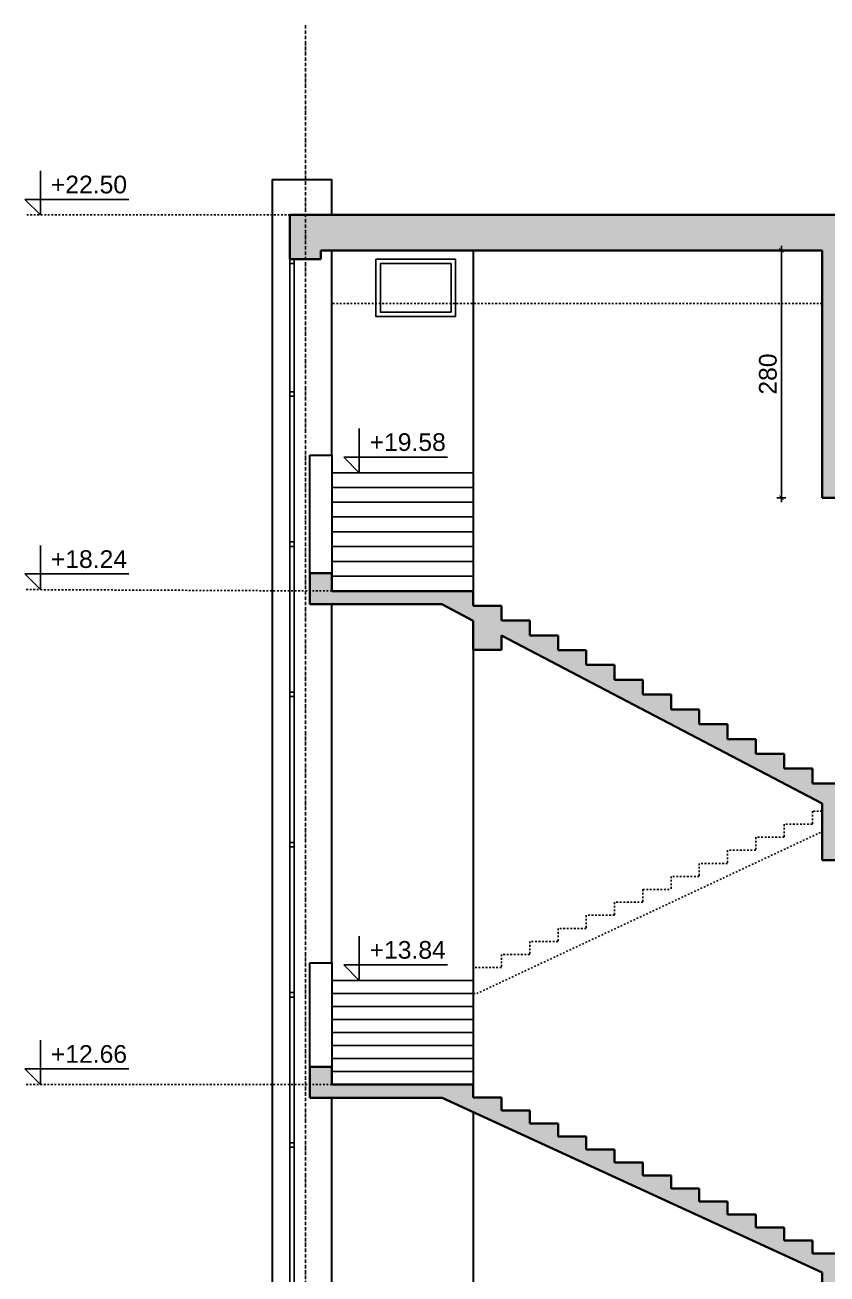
# Model space of a CAD drawing. Header units: inches. Extents: x -72385 to 39588, y -6525 to 66685.
# Drawn here: x -10619 to -9711, y 24677 to 26091 of the extents above; entities that cross this region are included whole.
import ezdxf

# ---------------------------------------------------------------- set-up
doc = ezdxf.new("R2010")
doc.units = ezdxf.units.IN
doc.header["$MEASUREMENT"] = 0
doc.linetypes.add('DashDot', pattern=[0.6, 0.4, -0.1, 0, -0.1])
doc.linetypes.add('Hidden', pattern=[0.4, 0.2, -0.2])
for name, color, linetype, lineweight in [('Надписи коти вътрешни', 252, 'Continuous', 25), ('Надписи нива', 252, 'Continuous', 25), ('Оси', 252, 'DashDot', 25), ('Фасади Разрези дебело', 7, 'Continuous', 35), ('Фасади Разрези пунктир', 253, 'Hidden', 25), ('Фасади Разрези средно', 252, 'Continuous', 30), ('Фасади Разрези тънко', 253, 'Continuous', 25), ('Щрих стени', 254, 'Continuous', 25)]:
    doc.layers.add(name, color=color, linetype=linetype, lineweight=lineweight)
doc.styles.add('Arial Regular', font='arial.ttf')
doc.styles.get("Standard").update_dxf_attribs({"font": 'arial.ttf'})
doc.dimstyles.new('Annotative', dxfattribs={"dimscale": 0, "dimtxt": 20, "dimasz": 5, "dimexe": 5, "dimexo": 5, "dimgap": 5, "dimtad": 1, "dimdec": 0, "dimzin": 0, "dimdsep": 46, "dimtxsty": 'Standard', "dimblk": 'ARCHTICK', "dimcen": 5, "dimdle": 5, "dimadec": 0, "dimazin": 0, "dimtfac": 1, "dimtdec": 0, "dimtofl": 0, "dimtmove": 0, "dimatfit": 3, "dimldrblk": 'ARCHTICK', "dimfxl": 5, "dimfxlon": 1, "dimtolj": 1, "dimtzin": 0, "dimarcsym": 1})

# ---------------------------------------------------------------- blocks, each defined once
blk = doc.blocks.new('_ArchTick')
at = {"color": 0, "linetype": 'ByBlock', "const_width": 0.15}
blk.add_lwpolyline([(-0.5, -0.5), (0.5, 0.5)], dxfattribs=at)
blk = doc.blocks.new('*D4977')
at = {"layer": 'Defpoints', "color": 0, "ltscale": 10, "transparency": 16777216}
for p in [(-9716.2, 25835.9), (-9762.3, 25555.9), (-9716.2, 25555.9)]:
    blk.add_point(p, dxfattribs=at)
at = {"layer": 'Надписи коти вътрешни', "color": 0, "lineweight": -2, "ltscale": 10, "transparency": 16777216}
for p, q in [((-9762.3, 25840.9), (-9762.3, 25550.9)), ((-9757.3, 25835.9), (-9767.3, 25835.9)), ((-9757.3, 25555.9), (-9767.3, 25555.9))]:
    blk.add_line(p, q, dxfattribs=at)
at = {"layer": 'Надписи коти вътрешни', "color": 0, "lineweight": -2, "ltscale": 10, "transparency": 16777216, "xscale": 5, "yscale": 5, "zscale": 5}
for p, rotation in [((-9762.3, 25835.9), 90), ((-9762.3, 25555.9), 270)]:
    blk.add_blockref('_ArchTick', p, dxfattribs=dict(at, rotation=rotation))
at = {"layer": 'Надписи коти вътрешни', "color": 0, "ltscale": 10, "transparency": 16777216, "insert": (-9777.5, 25695.9), "char_height": 20, "attachment_point": 5, "rotation": 90}
blk.add_mtext('\\A1;280', dxfattribs=at)

msp = doc.modelspace()

# ---------------------------------------------------------------- hatches: boundary and pattern name
at = {"layer": 'Щрих стени', "ltscale": 10}
h = msp.add_hatch(color=256, dxfattribs=at)
h.dxf.hatch_style = 1
h.paths.add_polyline_path([(-8483.6, 25305.9), (-8468.6, 25305.9), (-8468.6, 25315.9), (-8518.6, 25315.9), (-8518.6, 25215.9), (-8483.6, 25215.9)])
h.paths.add_polyline_path([(-9086.2, 25565.9), (-9116.2, 25565.9), (-9116.2, 25215.9), (-9086.2, 25215.9)])
h.paths.add_polyline_path([(-9086.2, 25730.9), (-8518.6, 25730.9), (-8518.6, 25665.9), (-8483.6, 25665.9), (-8483.6, 25840.9), (-8478.6, 25840.9), (-8478.6, 25845.9), (-8520.6, 25845.9), (-8520.6, 25840.9), (-8518.6, 25840.9), (-8518.6, 25745.9), (-9686.2, 25745.9), (-9686.2, 25855.9), (-9636.3, 25855.9), (-9636.3, 25875.9), (-10318.8, 25875.9), (-10318.8, 25825.9), (-10283.8, 25825.9), (-10283.8, 25835.9), (-9716.2, 25835.9), (-9716.2, 25555.9), (-9686.2, 25555.9), (-9686.2, 25730.9), (-9116.2, 25730.9), (-9116.2, 25665.9), (-9086.2, 25665.9)])
h = msp.add_hatch(color=256, dxfattribs=at)
h.dxf.hatch_style = 1
h.paths.add_polyline_path([(-8483.6, 24775.9), (-8468.6, 24775.9), (-8468.6, 24785.9), (-8518.6, 24785.9), (-8518.6, 24685.9), (-8483.6, 24685.9)])
h.paths.add_polyline_path([(-9086.2, 25035.9), (-9116.2, 25035.9), (-9116.2, 24685.9), (-9086.2, 24685.9)])
h.paths.add_polyline_path([(-9086.2, 25200.9), (-8518.6, 25200.9), (-8518.6, 25135.9), (-8483.6, 25135.9), (-8483.6, 25215.9), (-9695.2, 25215.9), (-9695.2, 25232.7), (-9727.2, 25232.7), (-9727.2, 25249.4), (-9759.2, 25249.4), (-9759.2, 25266.2), (-9791.2, 25266.2), (-9791.2, 25282.9), (-9823.2, 25282.9), (-9823.2, 25299.7), (-9855.2, 25299.7), (-9855.2, 25316.4), (-9887.2, 25316.4), (-9887.2, 25333.2), (-9919.2, 25333.2), (-9919.2, 25349.9), (-9951.2, 25349.9), (-9951.2, 25366.7), (-9983.2, 25366.7), (-9983.2, 25383.4), (-10015.2, 25383.4), (-10015.2, 25400.2), (-10047.2, 25400.2), (-10047.2, 25416.9), (-10079.2, 25416.9), (-10079.2, 25433.7), (-10111.2, 25433.7), (-10111.2, 25450.4), (-10271.3, 25450.4), (-10271.3, 25470.4), (-10296.3, 25470.4), (-10296.3, 25435.4), (-10146.9, 25435.4), (-10111.2, 25416.7), (-10111.2, 25383.7), (-10079.2, 25383.7), (-10079.2, 25400), (-9716.2, 25210), (-9716.2, 25145.9), (-9686.2, 25145.9), (-9686.2, 25200.9), (-9116.2, 25200.9), (-9116.2, 25135.9), (-9086.2, 25135.9)])
h = msp.add_hatch(color=256, dxfattribs=at)
h.dxf.hatch_style = 1
h.paths.add_polyline_path([(-8483.6, 24245.9), (-8468.6, 24245.9), (-8468.6, 24255.9), (-8518.6, 24255.9), (-8518.6, 24155.9), (-8483.6, 24155.9)])
h.paths.add_polyline_path([(-9086.2, 24505.9), (-9116.2, 24505.9), (-9116.2, 24155.9), (-9086.2, 24155.9)])
h.paths.add_polyline_path([(-9086.2, 24670.9), (-8518.6, 24670.9), (-8518.6, 24605.9), (-8483.6, 24605.9), (-8483.6, 24685.9), (-9695.2, 24685.9), (-9695.2, 24700.6), (-9727.2, 24700.6), (-9727.2, 24715.4), (-9759.2, 24715.4), (-9759.2, 24730.1), (-9791.2, 24730.1), (-9791.2, 24744.8), (-9823.2, 24744.8), (-9823.2, 24759.5), (-9855.2, 24759.5), (-9855.2, 24774.2), (-9887.2, 24774.2), (-9887.2, 24789), (-9919.2, 24789), (-9919.2, 24803.7), (-9951.2, 24803.7), (-9951.2, 24818.4), (-9983.2, 24818.4), (-9983.2, 24833.1), (-10015.2, 24833.1), (-10015.2, 24847.8), (-10047.2, 24847.8), (-10047.2, 24862.6), (-10079.2, 24862.6), (-10079.2, 24877.3), (-10111.2, 24877.3), (-10111.2, 24892), (-10271.3, 24892), (-10271.3, 24912), (-10296.3, 24912), (-10296.3, 24877), (-10146.5, 24877), (-9716.2, 24679.1), (-9716.2, 24615.9), (-9686.2, 24615.9), (-9686.2, 24670.9), (-9116.2, 24670.9), (-9116.2, 24605.9), (-9086.2, 24605.9)])

# ---------------------------------------------------------------- linework, layer by layer
at = {"layer": 'Надписи нива', "ltscale": 10}
for p, q in [((-10601.1, 25925.9), (-10601.1, 25875.9)), ((-10618.8, 25893.6), (-10501.1, 25893.6)), ((-10601.1, 25875.9), (-10618.8, 25893.6)), ((-10240.2, 25634.3), (-10240.2, 25584.3)), ((-10257.9, 25602), (-10140.2, 25602)), ((-10240.2, 25584.3), (-10257.9, 25602)), ((-10601.1, 25502), (-10601.1, 25452)), ((-10618.8, 25469.7), (-10501.1, 25469.7)), ((-10601.1, 25452), (-10618.8, 25469.7)), ((-10240.2, 25059.8), (-10240.2, 25009.8)), ((-10257.9, 25027.4), (-10140.2, 25027.4)), ((-10240.2, 25009.8), (-10257.9, 25027.4)), ((-10601.1, 24942), (-10601.1, 24892)), ((-10618.8, 24909.7), (-10501.1, 24909.7)), ((-10601.1, 24892), (-10618.8, 24909.7))]:
    msp.add_line(p, q, dxfattribs=at)
at = {"layer": 'Надписи нива', "linetype": 'Hidden', "ltscale": 10}
for p, q in [((-10318.8, 25875.9), (-10618.8, 25875.9)), ((-10271.3, 25450.4), (-10618.8, 25452)), ((-10271.3, 24892), (-10618.8, 24892))]:
    msp.add_line(p, q, dxfattribs=at)
at = {"layer": 'Оси', "ltscale": 10}
msp.add_line((-10301.2, 26090.9), (-10301.2, 23040.9), dxfattribs=at)
at = {"layer": 'Фасади Разрези дебело', "ltscale": 10, "extrusion": (7.84095e-16, 1, -2.22045e-16)}
for p, q in [((-10318.8, 25875.9), (-9636.3, 25875.9)), ((-10283.8, 25835.9), (-9716.2, 25835.9))]:
    msp.add_line(p, q, dxfattribs=at)
at = {"layer": 'Фасади Разрези дебело', "ltscale": 10}
for p, q in [((-10318.8, 25825.9), (-10318.8, 25875.9)), ((-10283.8, 25825.9), (-10283.8, 25835.9)), ((-9716.2, 25835.9), (-9716.2, 25555.9)), ((-10296.3, 25470.4), (-10296.3, 25435.4)), ((-10271.3, 25470.4), (-10271.3, 25450.4)), ((-10111.2, 25450.4), (-10111.2, 25433.7)), ((-10111.2, 25416.7), (-10146.9, 25435.4)), ((-10079.2, 25433.7), (-10079.2, 25416.9)), ((-10111.2, 25383.7), (-10111.2, 25416.7)), ((-10047.2, 25416.9), (-10047.2, 25400.2)), ((-9716.2, 25210), (-10079.2, 25400)), ((-10079.2, 25383.7), (-10079.2, 25400)), ((-10015.2, 25400.2), (-10015.2, 25383.4)), ((-9983.2, 25383.4), (-9983.2, 25366.7)), ((-9951.2, 25366.7), (-9951.2, 25349.9)), ((-9919.2, 25349.9), (-9919.2, 25333.2)), ((-9887.2, 25333.2), (-9887.2, 25316.4)), ((-9855.2, 25316.4), (-9855.2, 25299.7)), ((-9823.2, 25299.7), (-9823.2, 25282.9)), ((-9791.2, 25282.9), (-9791.2, 25266.2)), ((-9759.2, 25266.2), (-9759.2, 25249.4)), ((-9727.2, 25249.4), (-9727.2, 25232.7)), ((-9716.2, 25210), (-9716.2, 25145.9)), ((-10296.3, 24912), (-10296.3, 24877)), ((-10271.3, 24912), (-10271.3, 24892)), ((-10111.2, 24892), (-10111.2, 24877.3)), ((-9716.2, 24679.1), (-10146.5, 24877)), ((-10079.2, 24877.3), (-10079.2, 24862.6)), ((-10047.2, 24862.6), (-10047.2, 24847.8)), ((-10015.2, 24847.8), (-10015.2, 24833.1)), ((-9983.2, 24833.1), (-9983.2, 24818.4)), ((-9951.2, 24818.4), (-9951.2, 24803.7)), ((-9919.2, 24803.7), (-9919.2, 24789)), ((-9887.2, 24789), (-9887.2, 24774.2)), ((-9855.2, 24774.2), (-9855.2, 24759.5)), ((-9823.2, 24759.5), (-9823.2, 24744.8)), ((-9791.2, 24744.8), (-9791.2, 24730.1)), ((-9759.2, 24730.1), (-9759.2, 24715.4)), ((-9727.2, 24715.4), (-9727.2, 24700.6)), ((-9716.2, 24679.1), (-9716.2, 24615.9))]:
    msp.add_line(p, q, dxfattribs=at)
at = {"layer": 'Фасади Разрези дебело', "ltscale": 10, "extrusion": (-7.84095e-16, 1, -2.22045e-16)}
msp.add_line((-10283.8, 25825.9), (-10318.8, 25825.9), dxfattribs=at)
at = {"layer": 'Фасади Разрези дебело', "ltscale": 10, "extrusion": (1.2091e-15, 1, -2.22045e-16)}
for p, q in [((-9716.2, 25555.9), (-9686.2, 25555.9)), ((-10296.3, 25470.4), (-10271.3, 25470.4)), ((-10271.3, 25450.4), (-10111.2, 25450.4)), ((-10296.3, 25435.4), (-10146.9, 25435.4)), ((-10111.2, 25433.7), (-10079.2, 25433.7)), ((-10079.2, 25416.9), (-10047.2, 25416.9)), ((-10047.2, 25400.2), (-10015.2, 25400.2)), ((-10111.2, 25383.7), (-10079.2, 25383.7)), ((-10015.2, 25383.4), (-9983.2, 25383.4)), ((-9983.2, 25366.7), (-9951.2, 25366.7)), ((-9951.2, 25349.9), (-9919.2, 25349.9)), ((-9919.2, 25333.2), (-9887.2, 25333.2)), ((-9887.2, 25316.4), (-9855.2, 25316.4)), ((-9855.2, 25299.7), (-9823.2, 25299.7)), ((-9823.2, 25282.9), (-9791.2, 25282.9)), ((-9791.2, 25266.2), (-9759.2, 25266.2)), ((-9759.2, 25249.4), (-9727.2, 25249.4)), ((-9727.2, 25232.7), (-9695.2, 25232.7)), ((-9716.2, 25145.9), (-9686.2, 25145.9)), ((-10296.3, 24912), (-10271.3, 24912)), ((-10271.3, 24892), (-10111.2, 24892)), ((-10296.3, 24877), (-10146.5, 24877)), ((-10111.2, 24877.3), (-10079.2, 24877.3)), ((-10079.2, 24862.6), (-10047.2, 24862.6)), ((-10047.2, 24847.8), (-10015.2, 24847.8)), ((-10015.2, 24833.1), (-9983.2, 24833.1)), ((-9983.2, 24818.4), (-9951.2, 24818.4)), ((-9951.2, 24803.7), (-9919.2, 24803.7)), ((-9919.2, 24789), (-9887.2, 24789)), ((-9887.2, 24774.2), (-9855.2, 24774.2)), ((-9855.2, 24759.5), (-9823.2, 24759.5)), ((-9823.2, 24744.8), (-9791.2, 24744.8)), ((-9791.2, 24730.1), (-9759.2, 24730.1)), ((-9759.2, 24715.4), (-9727.2, 24715.4)), ((-9727.2, 24700.6), (-9695.2, 24700.6))]:
    msp.add_line(p, q, dxfattribs=at)
at = {"layer": 'Фасади Разрези пунктир', "ltscale": 10}
for p, q in [((-9716.2, 25775.9), (-10271.3, 25775.9)), ((-9727.2, 25201.1), (-9727.2, 25186.4)), ((-10107.3, 24994.8), (-9716.2, 25178.1)), ((-9759.2, 25186.4), (-9759.2, 25171.7)), ((-9791.2, 25171.7), (-9791.2, 25157)), ((-9823.2, 25157), (-9823.2, 25142.2)), ((-9855.2, 25142.2), (-9855.2, 25127.5)), ((-9887.2, 25127.5), (-9887.2, 25112.8)), ((-9919.2, 25112.8), (-9919.2, 25098.1)), ((-9951.2, 25098.1), (-9951.2, 25083.4)), ((-9983.2, 25083.4), (-9983.2, 25068.6)), ((-10015.2, 25068.6), (-10015.2, 25053.9)), ((-10047.2, 25053.9), (-10047.2, 25039.2)), ((-10079.2, 25039.2), (-10079.2, 25024.5))]:
    msp.add_line(p, q, dxfattribs=at)
at = {"layer": 'Фасади Разрези пунктир', "ltscale": 10, "extrusion": (-1.2091e-15, 1, -2.22045e-16)}
for p, q in [((-9716.2, 25201.1), (-9727.2, 25201.1)), ((-9727.2, 25186.4), (-9759.2, 25186.4)), ((-9759.2, 25171.7), (-9791.2, 25171.7)), ((-9791.2, 25157), (-9823.2, 25157)), ((-9823.2, 25142.2), (-9855.2, 25142.2)), ((-9855.2, 25127.5), (-9887.2, 25127.5)), ((-9919.2, 25098.1), (-9951.2, 25098.1)), ((-9951.2, 25083.4), (-9983.2, 25083.4)), ((-9983.2, 25068.6), (-10015.2, 25068.6)), ((-10015.2, 25053.9), (-10047.2, 25053.9)), ((-10047.2, 25039.2), (-10079.2, 25039.2)), ((-10079.2, 25024.5), (-10111.2, 25024.5))]:
    msp.add_line(p, q, dxfattribs=at)
at = {"layer": 'Фасади Разрези пунктир', "ltscale": 10, "extrusion": (1.2091e-15, 1, -2.22045e-16)}
for p, q in [((-9919.2, 25112.8), (-9887.2, 25112.8)), ((-10111.2, 24994.8), (-10107.3, 24994.8))]:
    msp.add_line(p, q, dxfattribs=at)
at = {"layer": 'Фасади Разрези средно', "ltscale": 10, "extrusion": (7.84095e-16, 1, -2.22045e-16)}
msp.add_line((-10338.8, 25915.9), (-10271.3, 25915.9), dxfattribs=at)
at = {"layer": 'Фасади Разрези средно', "ltscale": 10}
for p, q in [((-10338.8, 25915.9), (-10338.8, 23640.9)), ((-10271.3, 25875.9), (-10271.3, 25915.9)), ((-10271.3, 25604.3), (-10271.3, 25835.9)), ((-10111.2, 25835.9), (-10111.2, 25450.4)), ((-10296.3, 25470.4), (-10296.3, 25604.3)), ((-10271.3, 25604.3), (-10271.3, 25470.4)), ((-10271.3, 25029.8), (-10271.3, 25435.4)), ((-10111.2, 25383.7), (-10111.2, 24892)), ((-10296.3, 24912), (-10296.3, 25029.8)), ((-10271.3, 25029.8), (-10271.3, 24912)), ((-10271.3, 24499.8), (-10271.3, 24877)), ((-10111.2, 24860.8), (-10111.2, 24362))]:
    msp.add_line(p, q, dxfattribs=at)
at = {"layer": 'Фасади Разрези средно', "ltscale": 10, "extrusion": (1.2091e-15, 1, -2.22045e-16)}
for p, q in [((-10296.3, 25604.3), (-10271.3, 25604.3)), ((-10296.3, 25029.8), (-10271.3, 25029.8))]:
    msp.add_line(p, q, dxfattribs=at)
at = {"layer": 'Фасади Разрези тънко', "ltscale": 10}
for p, q in [((-10318.8, 25825.9), (-10318.8, 23640.9)), ((-10313.8, 25825.9), (-10313.8, 23640.9)), ((-10111.2, 25584.3), (-10271.3, 25584.3)), ((-10111.2, 25567.7), (-10271.3, 25567.7)), ((-10111.2, 25550.9), (-10271.3, 25550.9)), ((-10111.2, 25534.2), (-10271.3, 25534.2)), ((-10111.2, 25517.4), (-10271.3, 25517.4)), ((-10111.2, 25500.7), (-10271.3, 25500.7)), ((-10111.2, 25483.9), (-10271.3, 25483.9)), ((-10111.2, 25467.2), (-10271.3, 25467.2))]:
    msp.add_line(p, q, dxfattribs=at)
at = {"layer": 'Фасади Разрези тънко', "ltscale": 10, "extrusion": (-7.84095e-16, 1, -2.22045e-16)}
for p, q in [((-10313.8, 25820.9), (-10318.8, 25820.9)), ((-10313.8, 25675.9), (-10318.8, 25675.9)), ((-10313.8, 25670.9), (-10318.8, 25670.9)), ((-10313.8, 25505.9), (-10318.8, 25505.9)), ((-10313.8, 25500.9), (-10318.8, 25500.9)), ((-10313.8, 25335.9), (-10318.8, 25335.9)), ((-10313.8, 25330.9), (-10318.8, 25330.9)), ((-10313.8, 25165.9), (-10318.8, 25165.9)), ((-10313.8, 25160.9), (-10318.8, 25160.9)), ((-10313.8, 24995.9), (-10318.8, 24995.9)), ((-10313.8, 24990.9), (-10318.8, 24990.9)), ((-10313.8, 24825.9), (-10318.8, 24825.9)), ((-10313.8, 24820.9), (-10318.8, 24820.9))]:
    msp.add_line(p, q, dxfattribs=at)
at = {"layer": 'Фасади Разрези тънко', "ltscale": 10, "extrusion": (1.2091e-15, 1, -2.22045e-16)}
for p, q in [((-10271.3, 25009.8), (-10111.2, 25009.8)), ((-10271.3, 24995), (-10111.2, 24995)), ((-10271.3, 24980.3), (-10111.2, 24980.3)), ((-10271.3, 24965.6), (-10111.2, 24965.6)), ((-10271.3, 24950.9), (-10111.2, 24950.9)), ((-10271.3, 24936.2), (-10111.2, 24936.2)), ((-10271.3, 24921.4), (-10111.2, 24921.4)), ((-10271.3, 24906.7), (-10111.2, 24906.7))]:
    msp.add_line(p, q, dxfattribs=at)
at = {"layer": 'Фасади Разрези тънко', "ltscale": 10}
for points in [[(-10131.3, 25760.9, 0), (-10131.3, 25825.9, 0), (-10221.3, 25825.9, 0), (-10221.3, 25760.9, 0)], [(-10136.3, 25765.9, 0), (-10136.3, 25820.9, 0), (-10216.3, 25820.9, 0), (-10216.3, 25765.9, 0)]]:
    msp.add_polyline3d(points, close=True, dxfattribs=at)

# ---------------------------------------------------------------- texts
at = {"layer": 'Надписи нива', "ltscale": 10, "char_height": 20, "width": 180.489, "attachment_point": 1, "style": 'Arial Regular'}
for s, insert in [('+22.50', (-10589.4, 25920.4)), ('+19.58', (-10228.5, 25628.9)), ('+18.24', (-10589.4, 25496.5)), ('+13.84', (-10228.5, 25054.3)), ('+12.66', (-10589.4, 24936.5))]:
    msp.add_mtext(s, dxfattribs=dict(at, insert=insert))

# ---------------------------------------------------------------- dimensions: what is measured, and where the dimension line sits
at = {"layer": 'Надписи коти вътрешни', "ltscale": 10}
dim = msp.add_linear_dim(base=(-9762.3, 25555.9), p1=(-9716.2, 25835.9), p2=(-9716.2, 25555.9), angle=90, dimstyle='Annotative', override={"dimscale": 0, "dimtix": 0, "dimtofl": 0, "dimtmove": 0, "dimatfit": 3}, dxfattribs=at)
dim.commit()
dim.dimension.update_dxf_attribs({"geometry": '*D4977', "text_midpoint": (-9777.5, 25695.9)})

doc.saveas('drawing.dxf')
